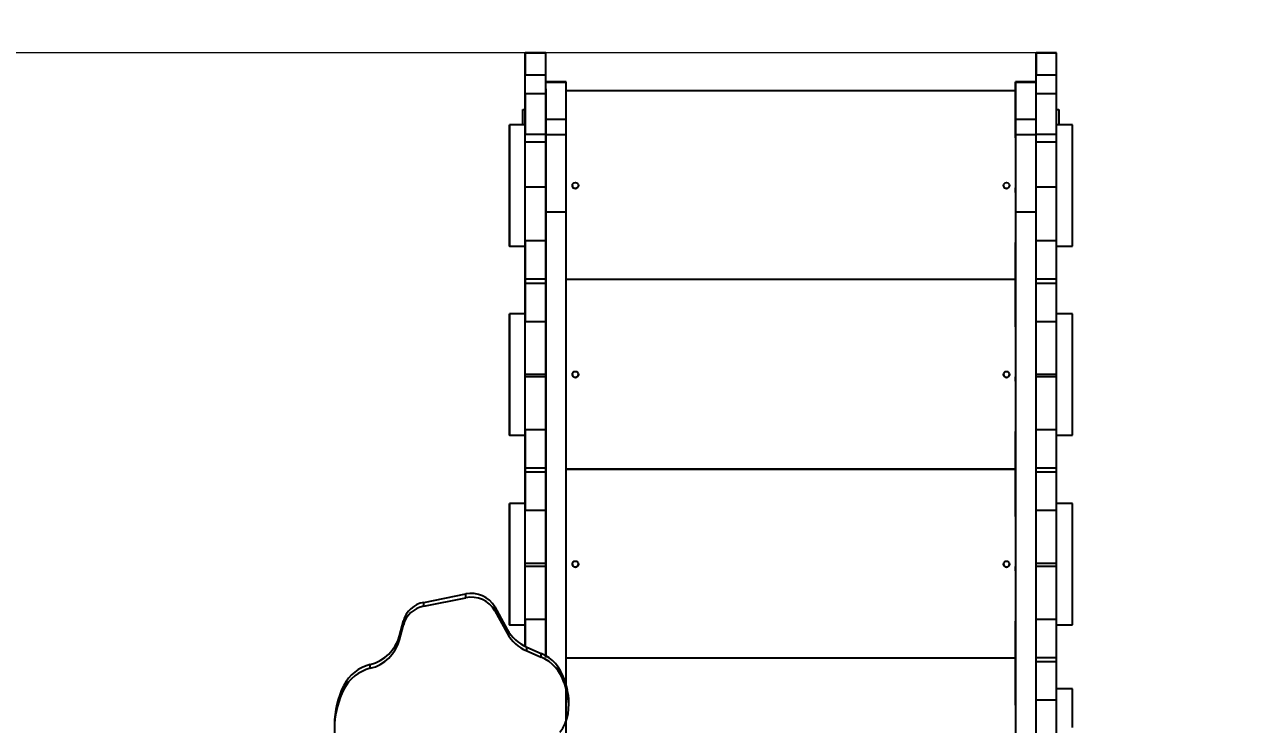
# Model space of a CAD drawing. Header units: millimetres. Extents: x -4153 to 4002, y -5023 to 3197.
# Drawn here: x 1024 to 2631, y 862 to 1785 of the extents above; entities that cross this region are included whole.
import ezdxf

# ---------------------------------------------------------------- set-up
doc = ezdxf.new("R2010")
doc.units = ezdxf.units.MM
for name, color, linetype in [('DIKOM_ОБЪЕКТ', 7, 'Continuous'), ('DIKOM_РАЗМЕР_ЗОНА', 7, 'Continuous'), ('DIKOM_РАЗМЕР_ОБЪЕКТА', 7, 'Continuous')]:
    doc.layers.add(name, color=color, linetype=linetype)
doc.styles.add('style1', font='arialbd.ttf', dxfattribs={"width": 0.8})
doc.dimstyles.new('1-50', dxfattribs={"dimtxt": 300, "dimasz": 200, "dimexe": 100, "dimexo": 0, "dimgap": 100, "dimtad": 1, "dimtxsty": 'style1', "dimcen": 200, "dimclrd": 7, "dimclre": 7, "dimclrt": 7, "dimadec": 1, "dimazin": 2, "dimtfac": 1, "dimtmove": 0, "dimatfit": 2, "dimfxl": 0, "dimlwd": 25, "dimlwe": 18, "dimarcsym": 0})

# ---------------------------------------------------------------- blocks, each defined once
blk = doc.blocks.new('*D9')
at = {"layer": 'Defpoints', "color": 0, "transparency": 16777216}
for p in [(2370.2, 1747.3), (-2106.3, -2974.6), (1195.5, -2974.6)]:
    blk.add_point(p, dxfattribs=at)
at = {"layer": 'DIKOM_РАЗМЕР_ОБЪЕКТА', "color": 7, "lineweight": 18, "transparency": 16777216}
for p, q in [((2370.2, 1747.3), (-2206.3, 1747.3)), ((1195.5, -2974.6), (-2206.3, -2974.6))]:
    blk.add_line(p, q, dxfattribs=at)
at = {"layer": 'DIKOM_РАЗМЕР_ОБЪЕКТА', "color": 7, "lineweight": 25, "transparency": 16777216}
blk.add_line((-2106.3, 1547.3), (-2106.3, -2774.6), dxfattribs=at)
at = {"layer": 'DIKOM_РАЗМЕР_ОБЪЕКТА', "color": 7, "transparency": 16777216}
for points in [[(-2139.6, 1547.3), (-2073, 1547.3), (-2106.3, 1747.3)], [(-2139.6, -2774.6), (-2073, -2774.6), (-2106.3, -2974.6)]]:
    blk.add_solid(points, dxfattribs=at)
at = {"layer": 'DIKOM_РАЗМЕР_ОБЪЕКТА', "color": 7, "transparency": 16777216, "insert": (-2359.5, -612.3), "char_height": 300, "attachment_point": 5, "rotation": 90, "style": 'style1'}
blk.add_mtext('{\\fArial|b0|i0|c204|p34;4700}', dxfattribs=at)
blk = doc.blocks.new('*D11')
at = {"layer": 'Defpoints', "color": 0, "transparency": 16777216}
for p in [(2631.4, 3197.3), (-3702.8, -4429.8), (2071.1, -4429.8)]:
    blk.add_point(p, dxfattribs=at)
at = {"layer": 'DIKOM_РАЗМЕР_ЗОНА', "color": 7, "lineweight": 18, "transparency": 16777216}
for p, q in [((2631.4, 3197.3), (-3802.8, 3197.3)), ((2071.1, -4429.8), (-3802.8, -4429.8))]:
    blk.add_line(p, q, dxfattribs=at)
at = {"layer": 'DIKOM_РАЗМЕР_ЗОНА', "color": 7, "lineweight": 25, "transparency": 16777216}
blk.add_line((-3702.8, 2997.3), (-3702.8, -4229.8), dxfattribs=at)
at = {"layer": 'DIKOM_РАЗМЕР_ЗОНА', "color": 7, "transparency": 16777216}
for points in [[(-3736.1, 2997.3), (-3669.5, 2997.3), (-3702.8, 3197.3)], [(-3736.1, -4229.8), (-3669.5, -4229.8), (-3702.8, -4429.8)]]:
    blk.add_solid(points, dxfattribs=at)
at = {"layer": 'DIKOM_РАЗМЕР_ЗОНА', "color": 7, "transparency": 16777216, "insert": (-3956, -616.2), "char_height": 300, "attachment_point": 5, "rotation": 90, "style": 'style1'}
blk.add_mtext('{\\fArial|b0|i0|c204|p34;7600}', dxfattribs=at)

msp = doc.modelspace()

# ---------------------------------------------------------------- linework, layer by layer
at = {"layer": 'DIKOM_ОБЪЕКТ', "color": 7, "linetype": 'Continuous'}
for p, q in [((1683.69, 1652.288), (1683.69, 1747.316)), ((1683.691, 1747.298), (1683.69, 1747.316)), ((1683.69, 1747.316), (1710.69, 1747.316)), ((1710.691, 1747.298), (1683.691, 1747.298)), ((1710.691, 1747.298), (1710.69, 1747.316)), ((2356.691, 1747.298), (2356.691, 1747.316)), ((2356.691, 1747.316), (2383.691, 1747.316)), ((2383.691, 1747.298), (2356.691, 1747.298)), ((2383.691, 1747.298), (2383.691, 1747.316)), ((1683.692, 1692.944), (1683.691, 1718.148)), ((1683.691, 1718.148), (1710.691, 1718.148)), ((1710.692, 1692.944), (1710.691, 1718.148)), ((1737.691, 1709.166), (1710.691, 1709.166)), ((1710.691, 1708.518), (1737.691, 1708.518)), ((1737.691, 1708.518), (1737.691, 1709.166)), ((1737.692, 1659.815), (1737.691, 1708.518)), ((2356.691, 1709.166), (2329.691, 1709.166)), ((2329.691, 1635.273), (2329.691, 1709.165)), ((2329.691, 1708.518), (2329.692, 1659.815)), ((2329.691, 1708.518), (2356.691, 1708.518)), ((2356.692, 1699.618), (2356.691, 1718.148)), ((2356.691, 1718.148), (2383.691, 1718.148)), ((2356.691, 1708.518), (2356.691, 1709.166)), ((2356.692, 1659.815), (2356.691, 1708.518)), ((2383.692, 1692.944), (2383.691, 1718.148)), ((1683.692, 1692.944), (1683.692, 1640.008)), ((1710.692, 1692.944), (1683.692, 1692.944)), ((1710.692, 1699.618), (1710.692, 1659.815)), ((1710.692, 1640.008), (1710.692, 1692.944)), ((2329.691, 1697.305), (1737.692, 1697.305)), ((2329.691, 1697.302), (1737.692, 1697.302)), ((2383.692, 1692.944), (2356.692, 1692.944)), ((2383.692, 1640.008), (2383.692, 1692.944)), ((1680.689, 1672.393), (1680.689, 1672.392)), ((1680.689, 1672.393), (1683.69, 1672.393)), ((1680.689, 1652.288), (1680.689, 1672.393)), ((1680.689, 1672.392), (1683.69, 1672.392)), ((1680.689, 1652.288), (1680.689, 1672.392)), ((1683.691, 1676.22), (1683.691, 1668.264)), ((2329.691, 1676.22), (2329.691, 1668.264)), ((2383.692, 1672.393), (2386.689, 1672.393)), ((2383.692, 1672.392), (2386.689, 1672.392)), ((2386.689, 1672.393), (2386.689, 1672.392)), ((2386.689, 1672.392), (2386.689, 1652.288)), ((1683.691, 1652.288), (1683.691, 1658.304)), ((1683.691, 1658.303), (1683.691, 1658.304)), ((1683.691, 1658.303), (1683.691, 1652.288)), ((1683.692, 1669.531), (1683.692, 1661.575)), ((1710.692, 1659.815), (1737.692, 1659.815)), ((2329.692, 1669.531), (2329.692, 1661.575)), ((2329.692, 1659.815), (2356.692, 1659.815)), ((1683.691, 1652.288), (1662.691, 1652.288)), ((1683.691, 1652.305), (1683.691, 1652.302)), ((1683.691, 1652.305), (1683.691, 1652.288)), ((1683.691, 1652.302), (1683.691, 1652.288)), ((1683.691, 1629.226), (1683.692, 1640.008)), ((1683.692, 1640.008), (1710.692, 1640.008)), ((1710.691, 1629.226), (1710.692, 1640.008)), ((2356.693, 1640.008), (2383.692, 1640.008)), ((2404.691, 1652.288), (2383.692, 1652.288)), ((2383.692, 1629.226), (2383.692, 1640.008)), ((1683.691, 1570.321), (1683.691, 1629.226)), ((1710.691, 1629.226), (1683.691, 1629.226)), ((1710.691, 1570.321), (1710.691, 1629.226)), ((1710.692, 1635.247), (1710.692, 1635.262)), ((1710.693, 1639.678), (1710.693, 1537.791)), ((1710.693, 1639.678), (1737.693, 1639.678)), ((1737.693, 1537.791), (1737.693, 1639.678)), ((2329.692, 1635.247), (2329.691, 1635.273)), ((2329.693, 1639.678), (2329.693, 1537.791)), ((2329.693, 1639.678), (2356.693, 1639.678)), ((2356.693, 1537.791), (2356.693, 1639.678)), ((2383.692, 1629.226), (2356.693, 1629.226)), ((2383.692, 1570.321), (2383.692, 1629.226)), ((1662.691, 1576.288), (1662.691, 1568.332)), ((1710.691, 1570.321), (1683.691, 1570.321)), ((1710.692, 1563.237), (1710.692, 1569.237)), ((2329.692, 1563.237), (2329.692, 1569.237)), ((2383.692, 1570.321), (2356.693, 1570.321)), ((2383.692, 1499.261), (2383.692, 1570.321)), ((1710.693, 1537.791), (1710.694, 952.522)), ((1710.693, 1537.791), (1737.693, 1537.791)), ((1737.694, 839.664), (1737.693, 1537.791)), ((2329.693, 1537.791), (2329.694, 839.664)), ((2329.693, 1537.791), (2356.693, 1537.791)), ((2356.694, 839.664), (2356.693, 1537.791)), ((1683.692, 1499.234), (1683.692, 1499.261)), ((1710.692, 1499.261), (1683.692, 1499.261)), ((1683.692, 1499.234), (1683.692, 1449.227)), ((1710.692, 1499.234), (1683.692, 1499.234)), ((1710.692, 1499.234), (1710.692, 1499.261)), ((1710.692, 1449.227), (1710.692, 1499.234)), ((2329.692, 1443.256), (2329.692, 1497.248)), ((2329.692, 1497.248), (2329.692, 1497.247)), ((2383.692, 1499.261), (2356.693, 1499.261)), ((2383.692, 1499.234), (2356.693, 1499.234)), ((2383.692, 1499.234), (2383.692, 1499.261)), ((2383.692, 1449.227), (2383.692, 1499.234)), ((1662.691, 1492.288), (1683.691, 1492.288)), ((1683.69, 1403.259), (1683.69, 1492.288)), ((1683.691, 1486.305), (1683.691, 1492.288)), ((1683.691, 1492.288), (1683.691, 1486.303)), ((1683.691, 1486.305), (1683.691, 1486.303)), ((2383.692, 1492.288), (2404.691, 1492.288)), ((1683.692, 1450.349), (1683.692, 1442.393)), ((1683.692, 1443.227), (1683.692, 1449.227)), ((1683.692, 1449.227), (1710.692, 1449.227)), ((1710.692, 1443.227), (1710.692, 1449.227)), ((2329.692, 1448.276), (1737.693, 1448.276)), ((2329.692, 1448.272), (1737.693, 1448.272)), ((2329.692, 1450.349), (2329.692, 1442.393)), ((2356.693, 1449.227), (2383.692, 1449.227)), ((2383.692, 1443.227), (2383.692, 1449.227)), ((1683.692, 1445.863), (1683.692, 1437.907)), ((1683.692, 1443.227), (1683.692, 1393.234)), ((1710.692, 1443.227), (1683.692, 1443.227)), ((1710.692, 1393.234), (1710.692, 1443.227)), ((2329.692, 1445.863), (2329.692, 1437.907)), ((2329.692, 1440.255), (2329.692, 1443.256)), ((2329.692, 1386.248), (2329.692, 1440.255)), ((2383.692, 1443.227), (2356.693, 1443.227)), ((2383.692, 1393.234), (2383.692, 1443.227)), ((1683.692, 1403.259), (1662.691, 1403.259)), ((1683.691, 1403.259), (1683.691, 1409.275)), ((1683.691, 1409.273), (1683.691, 1409.275)), ((1683.691, 1409.273), (1683.691, 1403.259)), ((1683.691, 1403.276), (1683.691, 1403.272)), ((1683.691, 1403.276), (1683.691, 1403.259)), ((1683.691, 1403.272), (1683.691, 1403.259)), ((1683.692, 1243.259), (1683.692, 1403.259)), ((2404.691, 1403.259), (2383.692, 1403.259)), ((1683.692, 1393.235), (1683.692, 1393.234)), ((1683.692, 1393.234), (1710.692, 1393.234)), ((1710.693, 1386.204), (1710.692, 1386.24)), ((2329.693, 1386.204), (2329.692, 1386.248)), ((2356.693, 1393.234), (2383.692, 1393.234)), ((2383.692, 1323.245), (2383.692, 1393.234)), ((1662.691, 1327.259), (1662.691, 1319.304)), ((1683.692, 1320.246), (1683.692, 1323.245)), ((1710.692, 1323.245), (1683.692, 1323.245)), ((1710.692, 1320.246), (1683.692, 1320.246)), ((1710.692, 1320.246), (1710.692, 1323.245)), ((1710.693, 1314.195), (1710.693, 1320.195)), ((2329.693, 1314.195), (2329.693, 1320.195)), ((2383.692, 1323.245), (2356.693, 1323.245)), ((2383.692, 1320.246), (2356.693, 1320.246)), ((2383.692, 1320.246), (2383.692, 1323.245)), ((2383.692, 1250.235), (2383.692, 1320.246)), ((1662.691, 1243.259), (1683.692, 1243.259)), ((1683.691, 1243.259), (1683.691, 1242.586)), ((1683.691, 1237.275), (1683.691, 1243.259)), ((1683.691, 1243.259), (1683.691, 1237.273)), ((1683.691, 1174.771), (1683.691, 1242.586)), ((1683.693, 1250.192), (1683.692, 1250.235)), ((1710.692, 1250.235), (1683.692, 1250.235)), ((1683.693, 1250.192), (1683.693, 1200.185)), ((1710.693, 1250.192), (1683.693, 1250.192)), ((1710.693, 1250.192), (1710.692, 1250.235)), ((1710.693, 1200.185), (1710.693, 1250.192)), ((2329.693, 1194.215), (2329.693, 1248.207)), ((2329.693, 1248.207), (2329.693, 1248.204)), ((2383.692, 1250.235), (2356.693, 1250.235)), ((2383.693, 1250.192), (2356.693, 1250.192)), ((2383.693, 1250.192), (2383.692, 1250.235)), ((2383.693, 1200.185), (2383.693, 1250.192)), ((2383.693, 1243.259), (2404.691, 1243.259)), ((1683.691, 1237.275), (1683.691, 1237.273)), ((1683.693, 1201.221), (1683.693, 1193.265)), ((1683.693, 1194.185), (1683.693, 1200.185)), ((1683.693, 1200.185), (1710.693, 1200.185)), ((1683.693, 1196.185), (1683.693, 1188.229)), ((1683.693, 1194.185), (1683.693, 1144.192)), ((1710.693, 1194.185), (1683.693, 1194.185)), ((1710.693, 1194.185), (1710.693, 1200.185)), ((1710.693, 1144.192), (1710.693, 1194.185)), ((1737.694, 1198.272), (2329.693, 1198.272)), ((2329.693, 1198.246), (1737.694, 1198.246)), ((2329.693, 1198.243), (1737.694, 1198.243)), ((2329.693, 1201.221), (2329.693, 1193.265)), ((2329.693, 1196.185), (2329.693, 1188.229)), ((2329.693, 1190.215), (2329.693, 1194.215)), ((2329.693, 1136.207), (2329.693, 1190.215)), ((2356.693, 1200.185), (2383.693, 1200.185)), ((2383.693, 1194.185), (2356.693, 1194.185)), ((2383.693, 1194.185), (2383.693, 1200.185)), ((2383.693, 1144.192), (2383.693, 1194.185)), ((1683.692, 1153.218), (1683.692, 1159.245)), ((1683.692, 1159.244), (1683.692, 1159.245)), ((1683.692, 1159.244), (1683.692, 1153.271)), ((1683.692, 1153.218), (1662.692, 1153.218)), ((1683.692, 1153.247), (1683.692, 1153.243)), ((1683.692, 1153.247), (1683.692, 1153.218)), ((1683.692, 1153.243), (1683.692, 1153.218)), ((1683.693, 1144.194), (1683.693, 1144.192)), ((1683.693, 1074.204), (1683.693, 1144.194)), ((1683.693, 1144.192), (1710.693, 1144.192)), ((2356.693, 1144.192), (2383.693, 1144.192)), ((2404.692, 1153.218), (2383.693, 1153.218)), ((1710.693, 1136.174), (1710.693, 1136.199)), ((2329.694, 1136.174), (2329.693, 1136.207)), ((2329.694, 1136.174), (2329.694, 1070.164)), ((1662.692, 1077.218), (1662.692, 1069.263)), ((1683.693, 1070.205), (1683.693, 1074.204)), ((1710.693, 1074.204), (1683.693, 1074.204)), ((1683.693, 1000.195), (1683.693, 1070.205)), ((1710.693, 1070.205), (1683.693, 1070.205)), ((1710.693, 1070.205), (1710.693, 1074.204)), ((1710.694, 1064.164), (1710.694, 1070.164)), ((1710.694, 1064.164), (1710.694, 1000.172)), ((2329.694, 1064.164), (2329.694, 1070.164)), ((2329.694, 1064.164), (2329.694, 998.174)), ((2383.692, 1074.204), (2356.694, 1074.204)), ((2383.692, 1070.205), (2356.694, 1070.205)), ((2383.692, 1070.205), (2383.692, 1074.204)), ((1549.866, 1022.777), (1605.173, 1033.811)), ((1605.173, 1028.681), (1605.173, 1033.811)), ((1549.866, 1017.647), (1605.173, 1028.681)), ((1549.866, 1017.647), (1549.866, 1022.777)), ((1643.571, 1011.544), (1643.571, 1016.674)), ((1643.571, 1016.674), (1659.734, 987.125)), ((1517.982, 978.485), (1523.124, 998.371)), ((1523.124, 993.241), (1523.124, 998.371)), ((1643.571, 1011.544), (1659.734, 981.995)), ((1683.694, 1000.162), (1683.693, 1000.195)), ((1710.693, 1000.195), (1683.693, 1000.195)), ((1683.694, 1000.162), (1683.694, 964.683)), ((1710.694, 1000.162), (1683.694, 1000.162)), ((1710.694, 1000.162), (1710.693, 1000.195)), ((1710.694, 950.154), (1710.694, 1000.162)), ((2329.693, 944.183), (2329.693, 998.175)), ((2329.693, 998.175), (2329.694, 998.174)), ((2329.693, 998.175), (2329.694, 998.175)), ((2383.693, 1000.195), (2356.694, 1000.195)), ((2383.693, 1000.162), (2356.694, 1000.162)), ((2383.693, 1000.162), (2383.693, 1000.195)), ((1517.982, 973.355), (1523.124, 993.241)), ((1659.734, 981.995), (1659.734, 987.125)), ((1662.692, 993.218), (1683.692, 993.218)), ((1683.692, 993.218), (1683.692, 992.556)), ((1683.692, 993.211), (1683.692, 987.244)), ((1683.692, 987.246), (1683.692, 993.173)), ((1683.692, 964.684), (1683.692, 992.556)), ((1683.692, 987.246), (1683.692, 987.244)), ((2383.693, 993.218), (2404.692, 993.218)), ((1517.982, 973.355), (1517.982, 978.485)), ((1685.537, 958.723), (1685.537, 963.854)), ((1685.537, 963.854), (1704.742, 955.496)), ((1685.537, 958.723), (1704.742, 950.366)), ((1704.742, 950.366), (1704.742, 955.496)), ((2329.693, 949.217), (1737.694, 949.217)), ((2329.693, 949.213), (1737.694, 949.213)), ((2329.694, 951.161), (2329.694, 943.205)), ((2356.694, 950.154), (2383.694, 950.154)), ((2383.694, 944.155), (2383.694, 950.154)), ((1479.439, 935.809), (1479.439, 940.939)), ((2329.693, 941.183), (2329.693, 944.183)), ((2329.693, 887.175), (2329.693, 941.183)), ((2383.694, 944.155), (2356.694, 944.155)), ((1734.809, 916.651), (1734.809, 921.781)), ((1734.809, 921.781), (1738.86, 907.35)), ((1734.809, 916.651), (1738.86, 902.22)), ((1444.653, 908.219), (1444.653, 913.349)), ((1738.86, 902.22), (1738.86, 907.35)), ((2404.693, 908.968), (2383.693, 908.968)), ((1741.003, 886.592), (1741.003, 891.722)), ((2329.694, 887.155), (2329.693, 887.175)), ((2356.694, 894.162), (2383.693, 894.162)), ((2383.693, 824.173), (2383.693, 894.162))]:
    msp.add_line(p, q, dxfattribs=at)
at = {"layer": 'DIKOM_ОБЪЕКТ', "color": 7, "linetype": 'Continuous', "flags": 128}
for points in [[(1683.691, 1747.298), (1683.691, 1747.092), (1683.691, 1746.475), (1683.691, 1745.451), (1683.691, 1744.019), (1683.691, 1742.18), (1683.691, 1739.938), (1683.691, 1737.293), (1683.691, 1734.248), (1683.691, 1730.809), (1683.691, 1726.975), (1683.691, 1722.754), (1683.691, 1718.148)], [(1710.691, 1718.148), (1710.691, 1722.754), (1710.691, 1726.975), (1710.691, 1730.809), (1710.691, 1734.248), (1710.691, 1737.293), (1710.691, 1739.938), (1710.691, 1742.18), (1710.691, 1744.019), (1710.691, 1745.451), (1710.691, 1746.475), (1710.691, 1747.092), (1710.691, 1747.298)], [(2356.69, 1709.166), (2356.69, 1713.639), (2356.69, 1718.036), (2356.69, 1722.176), (2356.69, 1726.043), (2356.69, 1729.622), (2356.69, 1732.901), (2356.69, 1735.868), (2356.69, 1738.512), (2356.69, 1740.823), (2356.69, 1742.792), (2356.69, 1744.413), (2356.69, 1745.68), (2356.69, 1746.588), (2356.69, 1747.134), (2356.691, 1747.316)], [(2356.691, 1747.298), (2356.691, 1747.092), (2356.691, 1746.475), (2356.691, 1745.451), (2356.691, 1744.019), (2356.691, 1742.18), (2356.691, 1739.938), (2356.691, 1737.293), (2356.691, 1734.248), (2356.691, 1730.809), (2356.691, 1726.975), (2356.691, 1722.754), (2356.691, 1718.148)], [(2383.691, 1718.148), (2383.691, 1722.754), (2383.691, 1726.975), (2383.691, 1730.809), (2383.691, 1734.248), (2383.691, 1737.293), (2383.691, 1739.938), (2383.691, 1742.18), (2383.691, 1744.019), (2383.691, 1745.451), (2383.691, 1746.475), (2383.691, 1747.092), (2383.691, 1747.298)], [(1710.692, 1659.815), (1710.692, 1658.398), (1710.692, 1656.66), (1710.692, 1654.604), (1710.692, 1652.232), (1710.692, 1649.549), (1710.692, 1646.559), (1710.692, 1643.267), (1710.693, 1639.678)], [(1737.693, 1639.678), (1737.693, 1643.267), (1737.693, 1646.559), (1737.692, 1649.549), (1737.692, 1652.232), (1737.692, 1654.604), (1737.692, 1656.66), (1737.692, 1658.398), (1737.692, 1659.815)], [(2329.692, 1659.815), (2329.692, 1658.398), (2329.692, 1656.66), (2329.692, 1654.604), (2329.692, 1652.232), (2329.692, 1649.549), (2329.693, 1646.559), (2329.693, 1643.267), (2329.693, 1639.678)], [(2356.693, 1639.678), (2356.693, 1643.267), (2356.693, 1646.559), (2356.693, 1649.549), (2356.693, 1652.232), (2356.692, 1654.604), (2356.692, 1656.66), (2356.692, 1658.398), (2356.692, 1659.815)], [(1662.691, 1652.288), (1662.691, 1652.11), (1662.691, 1651.576), (1662.691, 1650.687), (1662.691, 1649.449), (1662.691, 1647.865), (1662.691, 1645.944), (1662.691, 1643.695), (1662.691, 1641.126), (1662.691, 1638.25), (1662.691, 1635.079), (1662.691, 1631.628), (1662.691, 1627.912), (1662.691, 1623.947), (1662.691, 1619.752), (1662.691, 1615.344), (1662.691, 1610.745), (1662.691, 1605.973), (1662.691, 1601.051), (1662.691, 1596.001), (1662.691, 1590.845), (1662.691, 1585.606), (1662.691, 1580.307), (1662.691, 1574.973), (1662.691, 1569.626), (1662.691, 1564.292), (1662.691, 1558.993), (1662.691, 1553.754), (1662.691, 1548.597), (1662.691, 1543.546), (1662.691, 1538.624), (1662.691, 1533.851), (1662.691, 1529.251), (1662.691, 1524.843), (1662.691, 1520.646), (1662.691, 1516.681), (1662.691, 1512.964), (1662.691, 1509.511), (1662.691, 1506.339), (1662.691, 1503.462), (1662.691, 1500.891), (1662.691, 1498.64), (1662.691, 1496.718), (1662.691, 1495.134), (1662.691, 1493.893), (1662.691, 1493.003), (1662.691, 1492.467), (1662.691, 1492.288), (1662.691, 1492.466), (1662.691, 1493), (1662.691, 1493.889), (1662.691, 1495.127), (1662.691, 1496.711), (1662.691, 1498.631), (1662.691, 1500.881), (1662.691, 1503.45), (1662.691, 1506.326), (1662.691, 1509.497), (1662.691, 1512.948), (1662.691, 1516.664), (1662.691, 1520.629), (1662.691, 1524.824), (1662.691, 1529.232), (1662.691, 1533.831), (1662.691, 1538.603), (1662.691, 1543.525), (1662.691, 1548.575), (1662.691, 1553.731), (1662.691, 1558.97), (1662.691, 1564.269), (1662.691, 1569.603), (1662.691, 1574.95), (1662.691, 1580.284), (1662.691, 1585.583), (1662.691, 1590.822), (1662.691, 1595.979), (1662.691, 1601.03), (1662.691, 1605.952), (1662.691, 1610.724), (1662.691, 1615.325), (1662.691, 1619.733), (1662.691, 1623.929), (1662.691, 1627.895), (1662.691, 1631.613), (1662.691, 1635.065), (1662.691, 1638.237), (1662.691, 1641.114), (1662.691, 1643.684), (1662.691, 1645.935), (1662.691, 1647.858), (1662.691, 1649.442), (1662.691, 1650.683), (1662.691, 1651.572), (1662.691, 1652.108), (1662.691, 1652.288)], [(1683.691, 1492.288), (1683.691, 1492.466), (1683.691, 1493), (1683.691, 1493.889), (1683.691, 1495.127), (1683.691, 1496.711), (1683.691, 1498.631), (1683.691, 1500.881), (1683.691, 1503.45), (1683.691, 1506.326), (1683.691, 1509.497), (1683.691, 1512.948), (1683.691, 1516.664), (1683.691, 1520.629), (1683.691, 1524.824), (1683.691, 1529.232), (1683.691, 1533.831), (1683.691, 1538.603), (1683.691, 1543.525), (1683.691, 1548.575), (1683.691, 1553.731), (1683.691, 1558.97), (1683.691, 1564.269), (1683.691, 1569.603), (1683.691, 1574.95), (1683.691, 1580.284), (1683.691, 1585.583), (1683.691, 1590.822), (1683.691, 1595.979), (1683.691, 1601.03), (1683.691, 1605.952), (1683.691, 1610.724), (1683.691, 1615.325), (1683.691, 1619.733), (1683.691, 1623.929), (1683.691, 1627.895), (1683.691, 1631.613), (1683.691, 1635.065), (1683.691, 1638.237), (1683.691, 1641.114), (1683.691, 1643.684), (1683.691, 1645.935), (1683.691, 1647.858), (1683.691, 1649.442), (1683.691, 1650.683), (1683.691, 1651.572), (1683.691, 1652.108), (1683.691, 1652.288)], [(2404.691, 1492.288), (2404.691, 1492.466), (2404.691, 1493), (2404.691, 1493.889), (2404.691, 1495.127), (2404.691, 1496.711), (2404.691, 1498.631), (2404.691, 1500.881), (2404.691, 1503.45), (2404.691, 1506.326), (2404.691, 1509.497), (2404.691, 1512.948), (2404.691, 1516.664), (2404.691, 1520.629), (2404.691, 1524.824), (2404.691, 1529.232), (2404.691, 1533.831), (2404.691, 1538.603), (2404.691, 1543.525), (2404.691, 1548.575), (2404.691, 1553.731), (2404.691, 1558.97), (2404.691, 1564.269), (2404.691, 1569.603), (2404.691, 1574.95), (2404.691, 1580.284), (2404.691, 1585.583), (2404.691, 1590.822), (2404.691, 1595.979), (2404.691, 1601.03), (2404.691, 1605.952), (2404.691, 1610.724), (2404.691, 1615.325), (2404.691, 1619.733), (2404.691, 1623.929), (2404.691, 1627.895), (2404.691, 1631.613), (2404.691, 1635.065), (2404.691, 1638.237), (2404.691, 1641.114), (2404.691, 1643.684), (2404.691, 1645.935), (2404.691, 1647.858), (2404.691, 1649.442), (2404.691, 1650.683), (2404.691, 1651.572), (2404.691, 1652.108), (2404.691, 1652.288)], [(1710.692, 1635.247), (1710.692, 1635.062), (1710.692, 1634.508), (1710.692, 1633.59), (1710.692, 1632.312), (1710.692, 1630.681), (1710.692, 1628.707), (1710.692, 1626.4), (1710.692, 1623.773), (1710.692, 1620.842), (1710.692, 1617.622), (1710.692, 1614.131), (1710.692, 1610.389), (1710.692, 1606.418), (1710.692, 1602.238), (1710.692, 1597.874), (1710.692, 1593.351), (1710.692, 1588.691), (1710.692, 1583.924), (1710.692, 1579.074), (1710.692, 1574.169), (1710.692, 1569.237)], [(2329.692, 1635.247), (2329.692, 1635.062), (2329.692, 1634.508), (2329.692, 1633.59), (2329.692, 1632.312), (2329.692, 1630.681), (2329.692, 1628.707), (2329.692, 1626.4), (2329.692, 1623.773), (2329.692, 1620.842), (2329.692, 1617.622), (2329.692, 1614.131), (2329.692, 1610.389), (2329.692, 1606.418), (2329.692, 1602.238), (2329.692, 1597.874), (2329.692, 1593.351), (2329.692, 1588.691), (2329.692, 1583.924), (2329.692, 1579.074), (2329.692, 1574.169), (2329.692, 1569.237)], [(1683.692, 1499.261), (1683.692, 1499.444), (1683.692, 1499.989), (1683.691, 1500.894), (1683.691, 1502.154), (1683.691, 1503.762), (1683.691, 1505.711), (1683.691, 1507.99), (1683.691, 1510.587), (1683.691, 1513.488), (1683.691, 1516.679), (1683.691, 1520.144), (1683.691, 1523.863), (1683.691, 1527.818), (1683.691, 1531.989), (1683.691, 1536.353), (1683.691, 1540.888), (1683.691, 1545.57), (1683.691, 1550.375), (1683.691, 1555.279), (1683.691, 1560.255), (1683.691, 1565.278), (1683.691, 1570.321)], [(1710.692, 1499.261), (1710.692, 1499.444), (1710.692, 1499.989), (1710.692, 1500.894), (1710.692, 1502.154), (1710.692, 1503.762), (1710.691, 1505.711), (1710.691, 1507.99), (1710.691, 1510.587), (1710.691, 1513.488), (1710.691, 1516.679), (1710.691, 1520.144), (1710.691, 1523.863), (1710.691, 1527.818), (1710.691, 1531.989), (1710.691, 1536.353), (1710.691, 1540.888), (1710.691, 1545.57), (1710.691, 1550.375), (1710.691, 1555.279), (1710.691, 1560.255), (1710.691, 1565.278), (1710.691, 1570.321)], [(1710.692, 1563.237), (1710.692, 1558.305), (1710.692, 1553.401), (1710.692, 1548.551), (1710.692, 1543.784), (1710.692, 1539.125), (1710.692, 1534.602), (1710.692, 1530.238), (1710.692, 1526.06), (1710.692, 1522.089), (1710.692, 1518.348), (1710.692, 1514.859), (1710.692, 1511.64), (1710.692, 1508.71), (1710.692, 1506.084), (1710.692, 1503.779), (1710.692, 1501.806), (1710.692, 1500.176), (1710.692, 1499.244)], [(2329.692, 1563.237), (2329.692, 1558.305), (2329.692, 1553.401), (2329.692, 1548.551), (2329.692, 1543.784), (2329.692, 1539.125), (2329.692, 1534.602), (2329.692, 1530.238), (2329.692, 1526.06), (2329.692, 1522.089), (2329.692, 1518.348), (2329.692, 1514.859), (2329.692, 1511.64), (2329.692, 1508.71), (2329.692, 1506.084), (2329.692, 1503.779), (2329.692, 1501.806), (2329.692, 1500.176), (2329.692, 1498.899), (2329.692, 1497.983), (2329.692, 1497.431), (2329.692, 1497.247)], [(1662.691, 1403.259), (1662.691, 1403.081), (1662.691, 1402.547), (1662.691, 1401.658), (1662.691, 1400.42), (1662.691, 1398.836), (1662.691, 1396.916), (1662.691, 1394.666), (1662.691, 1392.097), (1662.691, 1389.221), (1662.691, 1386.05), (1662.691, 1382.599), (1662.691, 1378.883), (1662.691, 1374.918), (1662.691, 1370.723), (1662.691, 1366.316), (1662.691, 1361.716), (1662.691, 1356.944), (1662.691, 1352.022), (1662.691, 1346.972), (1662.691, 1341.816), (1662.691, 1336.577), (1662.691, 1331.279), (1662.691, 1325.944), (1662.691, 1320.597), (1662.691, 1315.263), (1662.691, 1309.964), (1662.691, 1304.725), (1662.691, 1299.568), (1662.691, 1294.517), (1662.691, 1289.595), (1662.691, 1284.823), (1662.691, 1280.222), (1662.691, 1275.814), (1662.691, 1271.618), (1662.691, 1267.652), (1662.691, 1263.935), (1662.691, 1260.483), (1662.691, 1257.31), (1662.691, 1254.433), (1662.691, 1251.863), (1662.691, 1249.612), (1662.691, 1247.689), (1662.691, 1246.105), (1662.691, 1244.865), (1662.691, 1243.975), (1662.691, 1243.439), (1662.691, 1243.259), (1662.691, 1243.437), (1662.692, 1243.972), (1662.692, 1244.86), (1662.692, 1246.099), (1662.692, 1247.682), (1662.692, 1249.603), (1662.692, 1251.853), (1662.692, 1254.421), (1662.692, 1257.298), (1662.692, 1260.468), (1662.692, 1263.919), (1662.692, 1267.636), (1662.692, 1271.6), (1662.692, 1275.796), (1662.692, 1280.203), (1662.692, 1284.803), (1662.692, 1289.574), (1662.692, 1294.496), (1662.692, 1299.546), (1662.692, 1304.703), (1662.692, 1309.942), (1662.692, 1315.24), (1662.692, 1320.575), (1662.692, 1325.921), (1662.692, 1331.256), (1662.692, 1336.554), (1662.692, 1341.794), (1662.692, 1346.95), (1662.692, 1352.001), (1662.692, 1356.924), (1662.692, 1361.696), (1662.692, 1366.296), (1662.692, 1370.704), (1662.692, 1374.901), (1662.692, 1378.866), (1662.692, 1382.584), (1662.692, 1386.036), (1662.692, 1389.208), (1662.692, 1392.085), (1662.692, 1394.655), (1662.692, 1396.907), (1662.692, 1398.829), (1662.692, 1400.414), (1662.692, 1401.654), (1662.692, 1402.544), (1662.691, 1403.08), (1662.691, 1403.259)], [(2404.692, 1391.646), (2404.691, 1394.265), (2404.691, 1396.569), (2404.691, 1398.544), (2404.691, 1400.183), (2404.691, 1401.479), (2404.691, 1402.425), (2404.691, 1403.018), (2404.691, 1403.255), (2404.691, 1403.259)], [(1683.692, 1323.245), (1683.692, 1328.239), (1683.692, 1333.207), (1683.692, 1338.125), (1683.692, 1342.966), (1683.692, 1347.708), (1683.692, 1352.324), (1683.692, 1356.792), (1683.692, 1361.089), (1683.692, 1365.193), (1683.692, 1369.083), (1683.692, 1372.74), (1683.692, 1376.145), (1683.692, 1379.279), (1683.692, 1382.128), (1683.692, 1384.678), (1683.692, 1386.914), (1683.692, 1388.826), (1683.692, 1390.403), (1683.692, 1391.638), (1683.692, 1392.524), (1683.692, 1393.058), (1683.692, 1393.235)], [(1710.692, 1323.245), (1710.692, 1328.239), (1710.692, 1333.207), (1710.692, 1338.125), (1710.692, 1342.966), (1710.692, 1347.708), (1710.692, 1352.324), (1710.692, 1356.792), (1710.692, 1361.089), (1710.692, 1365.193), (1710.692, 1369.083), (1710.692, 1372.74), (1710.692, 1376.145), (1710.692, 1379.279), (1710.692, 1382.128), (1710.692, 1384.678), (1710.692, 1386.914), (1710.692, 1388.826), (1710.692, 1390.403), (1710.692, 1391.638), (1710.692, 1392.524), (1710.692, 1393.058), (1710.692, 1393.234)], [(1710.693, 1386.204), (1710.693, 1386.019), (1710.693, 1385.466), (1710.693, 1384.547), (1710.693, 1383.27), (1710.693, 1381.639), (1710.693, 1379.664), (1710.693, 1377.357), (1710.693, 1374.731), (1710.693, 1371.799), (1710.693, 1368.58), (1710.693, 1365.089), (1710.693, 1361.347), (1710.693, 1357.376), (1710.693, 1353.196), (1710.693, 1348.832), (1710.693, 1344.308), (1710.693, 1339.649), (1710.693, 1334.882), (1710.693, 1330.032), (1710.693, 1325.127), (1710.693, 1320.195)], [(2329.693, 1386.204), (2329.693, 1386.019), (2329.693, 1385.466), (2329.693, 1384.547), (2329.693, 1383.27), (2329.693, 1381.639), (2329.693, 1379.664), (2329.693, 1377.357), (2329.693, 1374.731), (2329.693, 1371.799), (2329.693, 1368.58), (2329.693, 1365.089), (2329.693, 1361.347), (2329.693, 1357.376), (2329.693, 1353.196), (2329.693, 1348.832), (2329.693, 1344.308), (2329.693, 1339.649), (2329.693, 1334.882), (2329.693, 1330.032), (2329.693, 1325.127), (2329.693, 1320.195)], [(2404.691, 1243.259), (2404.691, 1243.385), (2404.691, 1243.862), (2404.691, 1244.694), (2404.691, 1245.877), (2404.691, 1247.406), (2404.691, 1249.273), (2404.691, 1251.471), (2404.691, 1253.989), (2404.692, 1256.817), (2404.692, 1259.942), (2404.692, 1263.349), (2404.692, 1267.024), (2404.692, 1270.95), (2404.692, 1275.11), (2404.692, 1279.485), (2404.692, 1284.055), (2404.692, 1288.8), (2404.692, 1293.7), (2404.692, 1298.731), (2404.692, 1303.871), (2404.692, 1309.099), (2404.692, 1314.389), (2404.692, 1319.72), (2404.692, 1325.066), (2404.692, 1330.404), (2404.692, 1335.71), (2404.692, 1340.96), (2404.692, 1346.132), (2404.692, 1351.201), (2404.692, 1356.146), (2404.692, 1360.943), (2404.692, 1365.573), (2404.692, 1370.013), (2404.692, 1374.244), (2404.692, 1378.248), (2404.692, 1382.006), (2404.692, 1385.502), (2404.692, 1388.72), (2404.692, 1391.646)], [(1683.692, 1250.235), (1683.692, 1250.415), (1683.692, 1250.949), (1683.692, 1251.837), (1683.692, 1253.074), (1683.692, 1254.653), (1683.692, 1256.565), (1683.692, 1258.803), (1683.692, 1261.353), (1683.692, 1264.204), (1683.692, 1267.339), (1683.692, 1270.745), (1683.692, 1274.403), (1683.692, 1278.294), (1683.692, 1282.399), (1683.692, 1286.697), (1683.692, 1291.166), (1683.692, 1295.782), (1683.692, 1300.524), (1683.692, 1305.366), (1683.692, 1310.283), (1683.692, 1315.252), (1683.692, 1320.246)], [(1710.692, 1250.235), (1710.692, 1250.415), (1710.692, 1250.949), (1710.692, 1251.837), (1710.692, 1253.074), (1710.692, 1254.653), (1710.692, 1256.565), (1710.692, 1258.803), (1710.692, 1261.353), (1710.692, 1264.204), (1710.692, 1267.339), (1710.692, 1270.745), (1710.692, 1274.403), (1710.692, 1278.294), (1710.692, 1282.399), (1710.692, 1286.697), (1710.692, 1291.166), (1710.692, 1295.782), (1710.692, 1300.524), (1710.692, 1305.366), (1710.692, 1310.283), (1710.692, 1315.252), (1710.692, 1320.246)], [(1710.693, 1314.195), (1710.693, 1309.263), (1710.693, 1304.358), (1710.693, 1299.509), (1710.693, 1294.741), (1710.693, 1290.083), (1710.693, 1285.559), (1710.693, 1281.196), (1710.693, 1277.018), (1710.693, 1273.047), (1710.693, 1269.306), (1710.693, 1265.817), (1710.693, 1262.598), (1710.693, 1259.667), (1710.693, 1257.042), (1710.693, 1254.736), (1710.693, 1252.763), (1710.693, 1251.134), (1710.693, 1250.202)], [(2329.693, 1314.195), (2329.693, 1309.263), (2329.693, 1304.358), (2329.693, 1299.509), (2329.693, 1294.741), (2329.693, 1290.083), (2329.693, 1285.559), (2329.693, 1281.196), (2329.693, 1277.018), (2329.693, 1273.047), (2329.693, 1269.306), (2329.693, 1265.817), (2329.693, 1262.598), (2329.693, 1259.667), (2329.693, 1257.042), (2329.693, 1254.736), (2329.693, 1252.763), (2329.693, 1251.134), (2329.693, 1249.857), (2329.693, 1248.94), (2329.693, 1248.388), (2329.693, 1248.204)], [(1683.691, 1153.218), (1683.691, 1159.004), (1683.691, 1166.761), (1683.691, 1174.771)], [(1662.692, 1153.218), (1662.692, 1153.04), (1662.692, 1152.506), (1662.692, 1151.617), (1662.692, 1150.378), (1662.692, 1148.795), (1662.692, 1146.874), (1662.692, 1144.625), (1662.692, 1142.056), (1662.692, 1139.18), (1662.692, 1136.009), (1662.692, 1132.558), (1662.692, 1128.842), (1662.692, 1124.877), (1662.692, 1120.682), (1662.692, 1116.274), (1662.692, 1111.675), (1662.692, 1106.903), (1662.692, 1101.981), (1662.692, 1096.931), (1662.692, 1091.775), (1662.692, 1086.536), (1662.692, 1081.237), (1662.692, 1075.903), (1662.692, 1070.556), (1662.692, 1065.222), (1662.692, 1059.923), (1662.692, 1054.683), (1662.692, 1049.527), (1662.692, 1044.476), (1662.692, 1039.554), (1662.692, 1034.781), (1662.692, 1030.181), (1662.692, 1025.773), (1662.692, 1021.576), (1662.692, 1017.611), (1662.692, 1013.893), (1662.692, 1010.441), (1662.692, 1007.269), (1662.692, 1004.392), (1662.692, 1001.822), (1662.692, 999.57), (1662.692, 997.648), (1662.692, 996.063), (1662.692, 994.823), (1662.692, 993.933), (1662.692, 993.397), (1662.692, 993.218), (1662.692, 993.396), (1662.692, 993.93), (1662.692, 994.819), (1662.692, 996.057), (1662.692, 997.641), (1662.692, 999.561), (1662.692, 1001.811), (1662.693, 1004.38), (1662.693, 1007.256), (1662.693, 1010.427), (1662.693, 1013.878), (1662.693, 1017.594), (1662.693, 1021.559), (1662.693, 1025.754), (1662.693, 1030.162), (1662.693, 1034.761), (1662.693, 1039.533), (1662.693, 1044.455), (1662.693, 1049.505), (1662.693, 1054.661), (1662.693, 1059.9), (1662.693, 1065.199), (1662.693, 1070.533), (1662.693, 1075.88), (1662.693, 1081.214), (1662.693, 1086.513), (1662.693, 1091.752), (1662.693, 1096.909), (1662.693, 1101.96), (1662.693, 1106.882), (1662.693, 1111.654), (1662.693, 1116.255), (1662.693, 1120.663), (1662.693, 1124.859), (1662.693, 1128.825), (1662.693, 1132.542), (1662.693, 1135.995), (1662.693, 1139.167), (1662.693, 1142.044), (1662.692, 1144.614), (1662.692, 1146.865), (1662.692, 1148.788), (1662.692, 1150.373), (1662.692, 1151.613), (1662.692, 1152.503), (1662.692, 1153.039), (1662.692, 1153.218)], [(1683.692, 993.218), (1683.692, 993.396), (1683.693, 993.93), (1683.693, 994.819), (1683.693, 996.057), (1683.693, 997.641), (1683.693, 999.561), (1683.693, 1001.811), (1683.693, 1004.38), (1683.693, 1007.256), (1683.693, 1010.427), (1683.693, 1013.878), (1683.693, 1017.594), (1683.693, 1021.559), (1683.693, 1025.754), (1683.693, 1030.162), (1683.693, 1034.761), (1683.693, 1039.533), (1683.693, 1044.455), (1683.693, 1049.505), (1683.693, 1054.661), (1683.693, 1059.9), (1683.693, 1065.199), (1683.693, 1070.533), (1683.693, 1075.88), (1683.693, 1081.214), (1683.693, 1086.513), (1683.693, 1091.752), (1683.693, 1096.909), (1683.693, 1101.96), (1683.693, 1106.882), (1683.693, 1111.654), (1683.693, 1116.255), (1683.693, 1120.663), (1683.693, 1124.859), (1683.693, 1128.825), (1683.693, 1132.542), (1683.693, 1135.995), (1683.693, 1139.167), (1683.693, 1142.044), (1683.693, 1144.614), (1683.693, 1146.865), (1683.693, 1148.788), (1683.693, 1150.373), (1683.693, 1151.613), (1683.693, 1152.503), (1683.692, 1153.039), (1683.692, 1153.218)], [(1710.693, 1074.204), (1710.693, 1079.198), (1710.693, 1084.167), (1710.693, 1089.084), (1710.693, 1093.925), (1710.693, 1098.666), (1710.693, 1103.283), (1710.693, 1107.751), (1710.693, 1112.048), (1710.693, 1116.152), (1710.693, 1120.042), (1710.693, 1123.699), (1710.693, 1127.104), (1710.693, 1130.238), (1710.693, 1133.088), (1710.693, 1135.637), (1710.693, 1137.873), (1710.693, 1139.785), (1710.693, 1141.362), (1710.693, 1142.597), (1710.693, 1143.483), (1710.693, 1144.017), (1710.693, 1144.192)], [(2383.692, 1074.204), (2383.692, 1079.198), (2383.692, 1084.167), (2383.692, 1089.084), (2383.692, 1093.925), (2383.692, 1098.666), (2383.692, 1103.283), (2383.692, 1107.751), (2383.692, 1112.048), (2383.693, 1116.152), (2383.693, 1120.042), (2383.693, 1123.699), (2383.693, 1127.104), (2383.693, 1130.238), (2383.693, 1133.088), (2383.693, 1135.637), (2383.693, 1137.873), (2383.693, 1139.785), (2383.693, 1141.362), (2383.693, 1142.597), (2383.693, 1143.483), (2383.693, 1144.017), (2383.693, 1144.192)], [(2404.692, 993.218), (2404.692, 993.396), (2404.692, 993.93), (2404.692, 994.819), (2404.692, 996.057), (2404.692, 997.641), (2404.692, 999.561), (2404.692, 1001.811), (2404.692, 1004.38), (2404.692, 1007.256), (2404.692, 1010.427), (2404.692, 1013.878), (2404.692, 1017.594), (2404.692, 1021.559), (2404.692, 1025.754), (2404.692, 1030.162), (2404.692, 1034.761), (2404.692, 1039.533), (2404.692, 1044.455), (2404.693, 1049.505), (2404.693, 1054.661), (2404.693, 1059.9), (2404.693, 1065.199), (2404.693, 1070.533), (2404.693, 1075.88), (2404.693, 1081.214), (2404.693, 1086.513), (2404.693, 1091.752), (2404.693, 1096.909), (2404.692, 1101.96), (2404.692, 1106.882), (2404.692, 1111.654), (2404.692, 1116.255), (2404.692, 1120.663), (2404.692, 1124.859), (2404.692, 1128.825), (2404.692, 1132.542), (2404.692, 1135.995), (2404.692, 1139.167), (2404.692, 1142.044), (2404.692, 1144.614), (2404.692, 1146.865), (2404.692, 1148.788), (2404.692, 1150.373), (2404.692, 1151.613), (2404.692, 1152.503), (2404.692, 1153.039), (2404.692, 1153.218)], [(1710.693, 1136.174), (1710.693, 1135.989), (1710.694, 1135.435), (1710.694, 1134.517), (1710.694, 1133.239), (1710.694, 1131.608), (1710.694, 1129.634), (1710.694, 1127.327), (1710.694, 1124.7), (1710.694, 1121.769), (1710.694, 1118.549), (1710.694, 1115.058), (1710.694, 1111.317), (1710.694, 1107.345), (1710.694, 1103.166), (1710.694, 1098.802), (1710.694, 1094.278), (1710.694, 1089.619), (1710.694, 1084.851), (1710.694, 1080.001), (1710.694, 1075.097), (1710.694, 1070.164)], [(1710.693, 1000.195), (1710.693, 1000.374), (1710.693, 1000.908), (1710.693, 1001.796), (1710.693, 1003.033), (1710.693, 1004.611), (1710.693, 1006.524), (1710.693, 1008.762), (1710.693, 1011.312), (1710.693, 1014.163), (1710.693, 1017.299), (1710.693, 1020.704), (1710.693, 1024.362), (1710.693, 1028.253), (1710.693, 1032.358), (1710.693, 1036.656), (1710.693, 1041.125), (1710.693, 1045.741), (1710.693, 1050.483), (1710.693, 1055.325), (1710.693, 1060.242), (1710.693, 1065.211), (1710.693, 1070.205)], [(2383.693, 1000.195), (2383.693, 1000.374), (2383.693, 1000.908), (2383.693, 1001.796), (2383.693, 1003.033), (2383.693, 1004.611), (2383.693, 1006.524), (2383.693, 1008.762), (2383.693, 1011.312), (2383.693, 1014.163), (2383.693, 1017.299), (2383.693, 1020.704), (2383.693, 1024.362), (2383.693, 1028.253), (2383.692, 1032.358), (2383.692, 1036.656), (2383.692, 1041.125), (2383.692, 1045.741), (2383.692, 1050.483), (2383.692, 1055.325), (2383.692, 1060.242), (2383.692, 1065.211), (2383.692, 1070.205)], [(2383.694, 950.154), (2383.694, 954.512), (2383.694, 958.837), (2383.694, 963.096), (2383.694, 967.256), (2383.694, 971.286), (2383.694, 975.155), (2383.694, 978.834), (2383.694, 982.296), (2383.693, 985.512), (2383.693, 988.459), (2383.693, 991.115), (2383.693, 993.459), (2383.693, 995.474), (2383.693, 997.144), (2383.693, 998.456), (2383.693, 999.401), (2383.693, 999.971), (2383.693, 1000.162)], [(2329.693, 946.64), (2329.693, 946.462), (2329.693, 945.945), (2329.693, 945.134), (2329.694, 944.101), (2329.694, 942.939), (2329.694, 941.75), (2329.693, 940.64), (2329.693, 939.708), (2329.693, 939.036), (2329.693, 938.685), (2329.693, 938.685), (2329.693, 939.037), (2329.693, 939.708), (2329.693, 940.641), (2329.693, 941.751), (2329.693, 942.94), (2329.693, 944.102), (2329.693, 945.135), (2329.693, 945.946), (2329.693, 946.463), (2329.693, 946.64)], [(2383.693, 894.162), (2383.693, 894.351), (2383.693, 894.92), (2383.693, 895.864), (2383.693, 897.175), (2383.693, 898.843), (2383.693, 900.857), (2383.693, 903.2), (2383.693, 905.855), (2383.693, 908.801), (2383.694, 912.017), (2383.694, 915.477), (2383.694, 919.155), (2383.694, 923.024), (2383.694, 927.054), (2383.694, 931.214), (2383.694, 935.472), (2383.694, 939.797), (2383.694, 944.155)], [(2404.693, 857.709), (2404.693, 862.632), (2404.693, 867.404), (2404.693, 872.004), (2404.693, 876.413), (2404.693, 880.609), (2404.693, 884.575), (2404.693, 888.292), (2404.693, 891.744), (2404.693, 894.916), (2404.693, 897.794), (2404.693, 900.364), (2404.693, 902.615), (2404.693, 904.537), (2404.693, 906.122), (2404.693, 907.362), (2404.693, 908.252), (2404.693, 908.788), (2404.693, 908.968)], [(2329.694, 887.155), (2329.694, 886.97), (2329.694, 886.416), (2329.694, 885.498), (2329.694, 884.22), (2329.694, 882.589), (2329.694, 880.615), (2329.694, 878.308), (2329.694, 875.682), (2329.694, 872.75), (2329.694, 869.53), (2329.694, 866.04), (2329.694, 862.298), (2329.694, 858.326), (2329.694, 854.147), (2329.694, 849.783), (2329.694, 845.259), (2329.694, 840.6), (2329.694, 835.832), (2329.694, 830.982), (2329.694, 826.078), (2329.694, 821.146)]]:
    msp.add_lwpolyline(points, dxfattribs=at)
at = {"layer": 'DIKOM_ОБЪЕКТ', "color": 7, "linetype": 'Continuous'}
for centre in [(1749.691, 1572.302), (2317.691, 1572.301), (1749.691, 1323.272), (2317.691, 1323.272), (1749.692, 1073.242), (2317.692, 1073.244)]:
    msp.add_circle(centre, 4, dxfattribs=at)
for centre, radius, start, end in [((1749.691, 1572.305), 4, 181.181412, 0.000325), ((2317.691, 1572.306), 4, 181.184909, 359.996758), ((1749.691, 1323.276), 4, 181.180314, 359.994522), ((2317.691, 1323.276), 4, 181.179016, 359.995821), ((1749.692, 1073.247), 4, 181.181994, 359.996258), ((2317.692, 1073.246), 4, 181.177971, 0.000351), ((1612.596, 998.858), 35.733, 29.906898, 101.990132), ((1612.596, 993.728), 35.733, 29.90669, 101.990191), ((1555.897, 989.315), 34.001, 100.2179, 164.553364), ((1555.897, 984.185), 34.001, 100.217681, 164.553583), ((1706.635, 1013.188), 53.656, 209.061184, 246.846072), ((1706.635, 1008.058), 53.657, 209.061313, 246.845798), ((1466.648, 992.626), 53.246, 283.900085, 344.598479), ((1466.648, 987.496), 53.246, 283.899985, 344.598579), ((1684.187, 906.9), 52.764, 16.381071, 67.072592), ((1684.186, 901.77), 52.764, 16.381269, 67.072394), ((1492.793, 888.378), 54.232, 104.255259, 152.583279), ((1492.793, 883.247), 54.232, 104.255259, 152.583279), ((1546.925, 861.477), 114.675, 153.105776, 179.934134), ((1546.397, 856.501), 114.134, 153.055102, 200.398914), ((1682.363, 886.573), 58.623, 323.2332, 15.479781), ((1682.892, 891.715), 58.111, 0.007213, 15.608301)]:
    msp.add_arc(centre, radius, start, end, dxfattribs=at)

# ---------------------------------------------------------------- dimensions: what is measured, and where the dimension line sits
at = {"layer": 'DIKOM_РАЗМЕР_ЗОНА'}
dim = msp.add_linear_dim(base=(-3702.81, -4429.789), p1=(2631.356, 3197.305), p2=(2071.052, -4429.789), angle=90, text='{\\fArial|b0|i0|c204|p34;7600}', dimstyle='1-50', dxfattribs=at)
dim.commit()
dim.dimension.update_dxf_attribs({"geometry": '*D11', "text_midpoint": (-3702.81, -616.242), "dimtype": 160})
at = {"layer": 'DIKOM_РАЗМЕР_ОБЪЕКТА'}
dim = msp.add_linear_dim(base=(-2106.31, -2974.611), p1=(2370.191, 1747.316), p2=(1195.51, -2974.611), angle=90, text='{\\fArial|b0|i0|c204|p34;4700}', dimstyle='1-50', dxfattribs=at)
dim.commit()
dim.dimension.update_dxf_attribs({"geometry": '*D9', "text_midpoint": (-2106.31, -612.262), "dimtype": 160})

doc.saveas('drawing.dxf')
